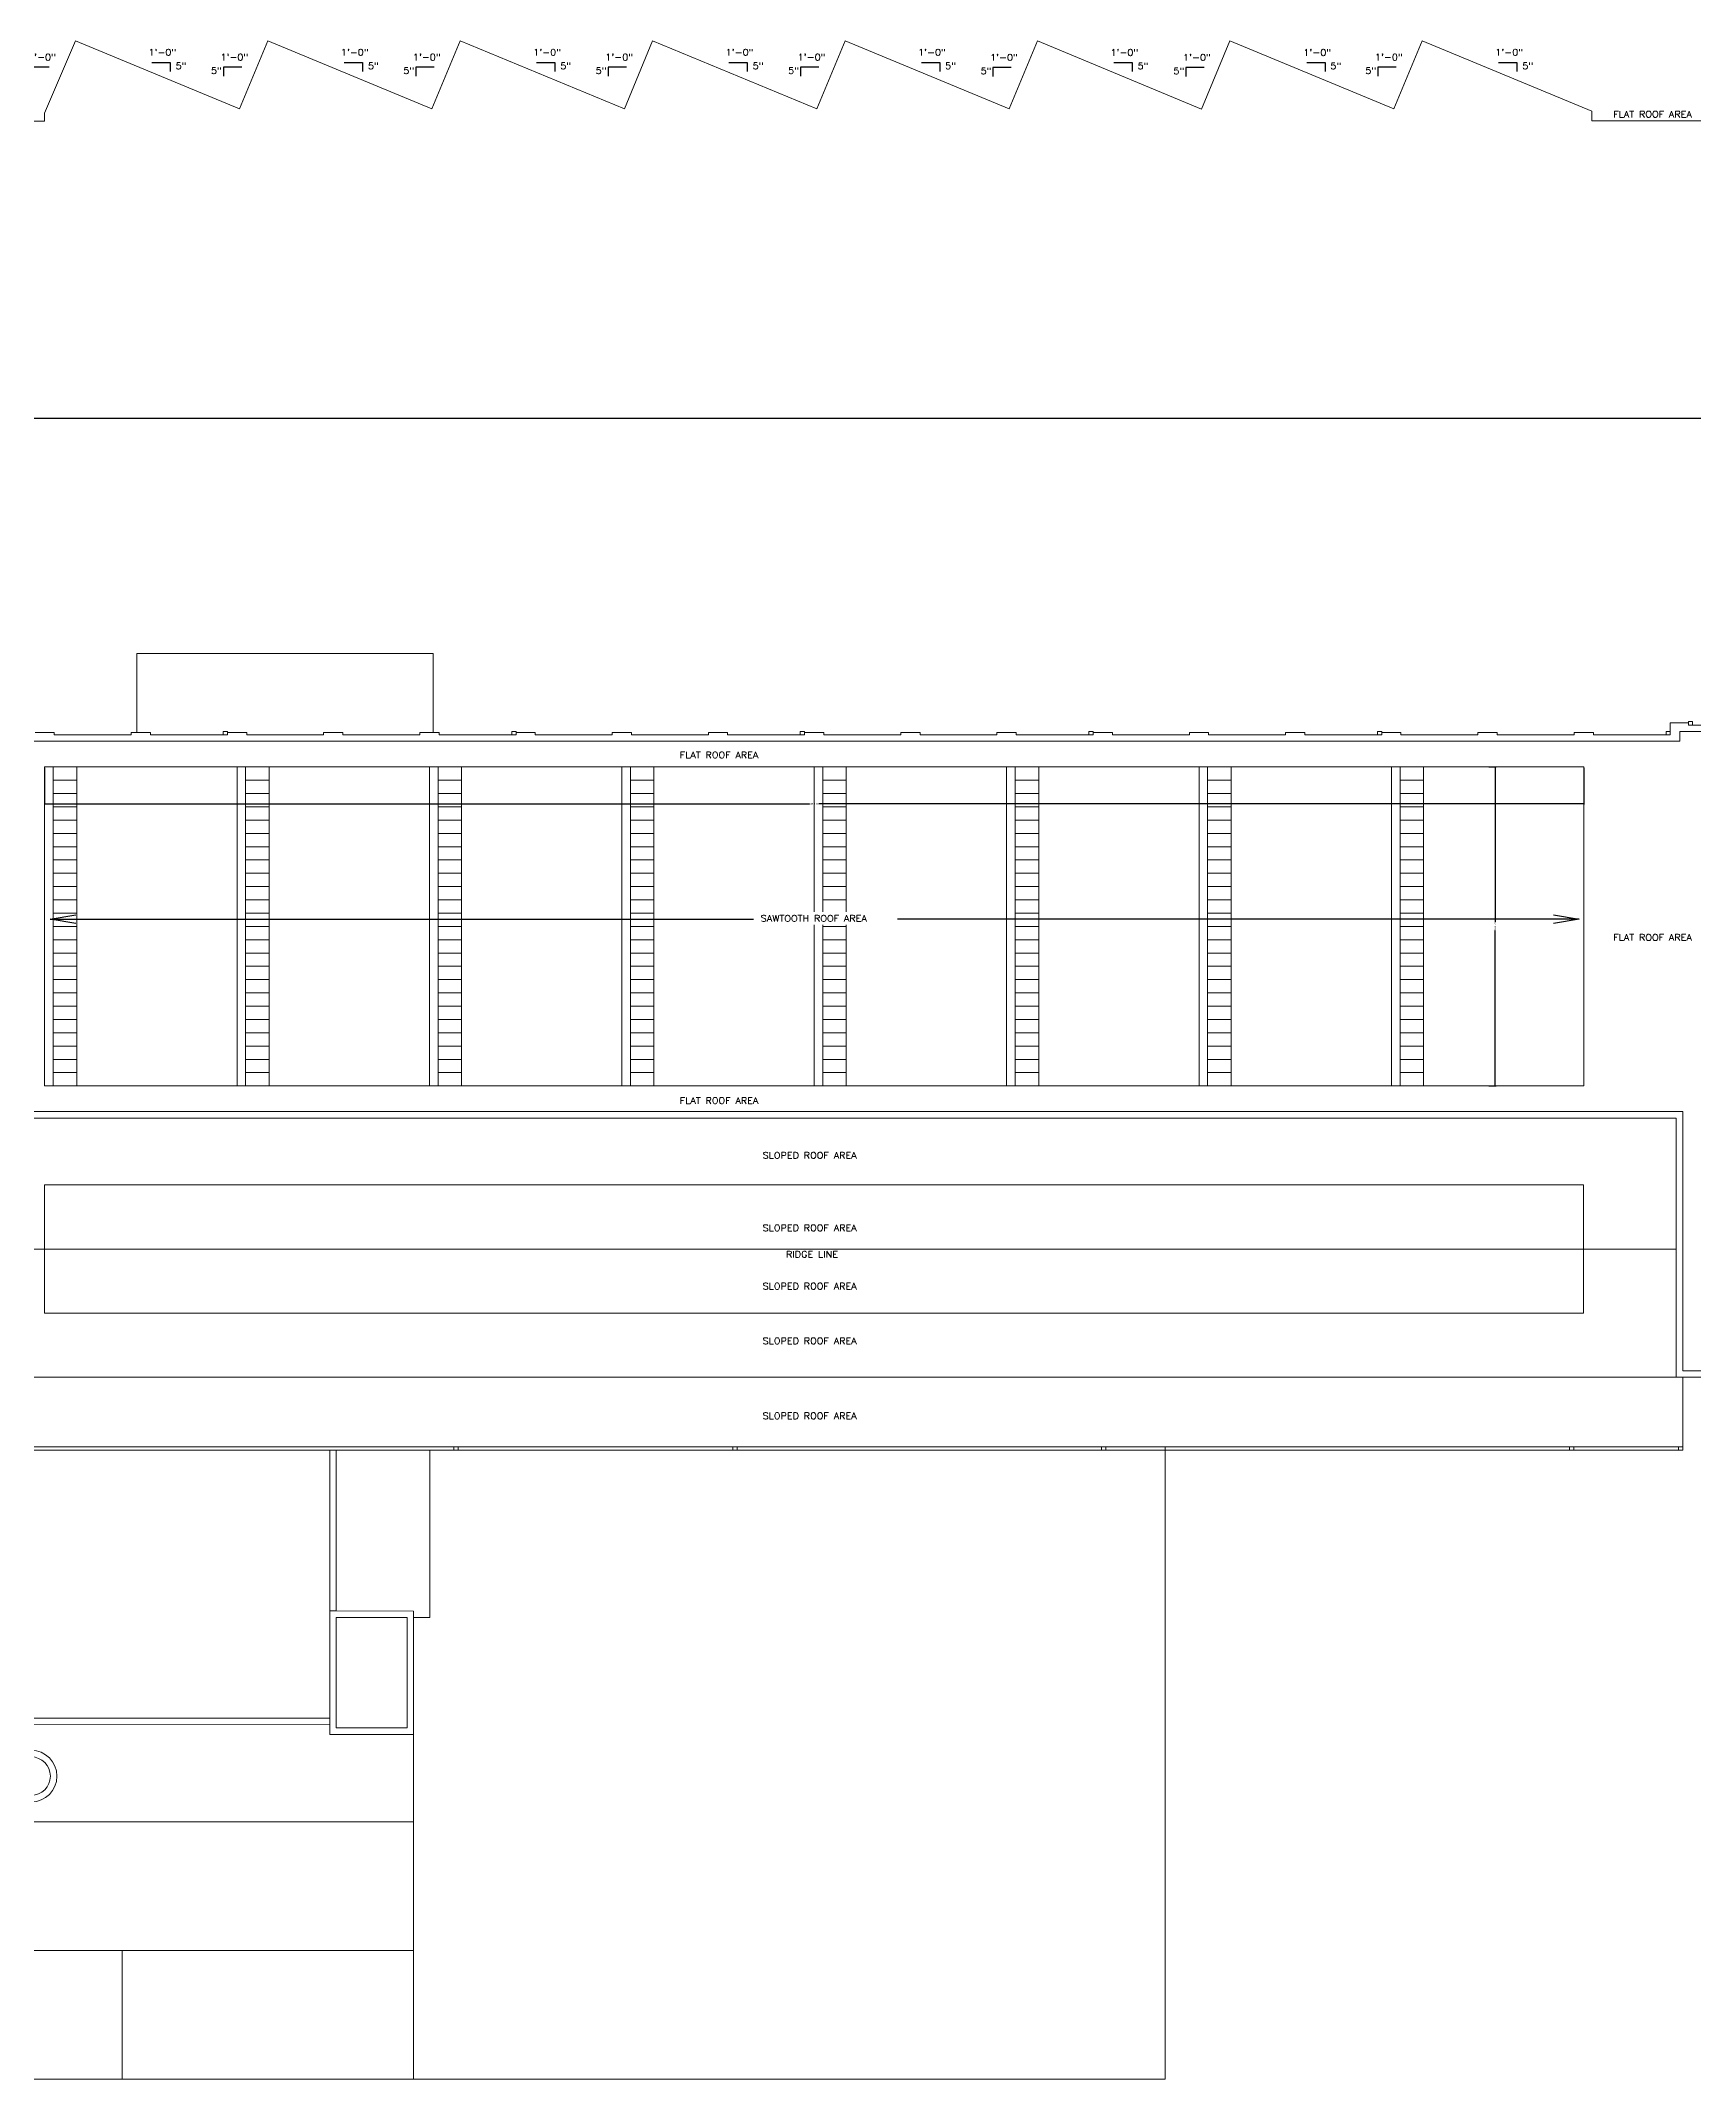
# Model space of a CAD drawing. Header units: inches. Extents: x -33163 to 19162, y -8858 to 30669.
# Drawn here: x 1851 to 4945, y -1687 to 2128 of the extents above; entities that cross this region are included whole.
import ezdxf

# ---------------------------------------------------------------- set-up
doc = ezdxf.new("R2010")
doc.units = ezdxf.units.IN
doc.layers.get('0').update_dxf_attribs({"color": 9, "lineweight": 0})
doc.layers.get('Defpoints').update_dxf_attribs({"color": 254})
for name, color, linetype, lineweight in [('06 - Fasteners', 11, 'Continuous', 30), ('A-ROOF-BELOW', 251, 'Continuous', 5), ('A-ROOF-EXIST', 7, 'Continuous', 30), ('A-ROOF-GLAZ-EXIST', 251, 'Continuous', 5)]:
    doc.layers.add(name, color=color, linetype=linetype, lineweight=lineweight)
for name, color, linetype in [('A-ANNO-NOTE-96', 12, 'Continuous'), ('A-LEGN', 12, 'Continuous'), ('ELEV-MK', 7, 'Continuous')]:
    doc.layers.add(name, color=color, linetype=linetype)
doc.styles.add('arial', font='arial.ttf', dxfattribs={"width": 0.9})
doc.styles.add('ROMANS', font='romans.shx', dxfattribs={"width": 1.1})
doc.dimstyles.new('00_anotativas defini FEET', dxfattribs={"dimscale": 0, "dimtxt": 0.046875, "dimasz": 0.023438, "dimexe": 0.023438, "dimexo": 0.03125, "dimgap": 0.007812, "dimtad": 0, "dimtoh": 1, "dimdec": 3, "dimzin": 3, "dimdsep": 46, "dimlunit": 4, "dimtxsty": 'arial', "dimblk": 'ARCHTICK', "dimcen": 0.21875, "dimazin": 2, "dimtfac": 1, "dimtdec": 3, "dimtmove": 0, "dimatfit": 3, "dimfxl": 0.18, "dimfrac": 2, "dimtolj": 1, "dimtzin": 0, "dimarcsym": 1})
doc.dimstyles.new('Dim 96', dxfattribs={"dimscale": 96, "dimtxt": 0.09375, "dimasz": 0.0625, "dimexe": 0.0625, "dimexo": 0.0625, "dimgap": 0.09375, "dimtad": 1, "dimdec": 4, "dimzin": 3, "dimdsep": 46, "dimlunit": 4, "dimtxsty": 'ROMANS', "dimblk1": 'ARCHTICK', "dimblk2": 'ARCHTICK', "dimsah": 1, "dimcen": 0.0625, "dimdle": 0.0625, "dimclrd": 2, "dimclre": 2, "dimclrt": 3, "dimaunit": 1, "dimazin": 0, "dimtm": 1e-09, "dimtfac": 1, "dimtdec": 4, "dimtmove": 2, "dimatfit": 3, "dimldrblk": 'CLOSEDBLANK', "dimfxl": 1, "dimtolj": 1, "dimtzin": 3, "dimarcsym": 0})

# ---------------------------------------------------------------- blocks, each defined once
blk = doc.blocks.new('_ArchTick')
at = {"color": 0, "linetype": 'ByBlock', "const_width": 0.15}
blk.add_lwpolyline([(-0.5, -0.5), (0.5, 0.5)], dxfattribs=at)
blk = doc.blocks.new('*D266')
at = {"layer": '06 - Fasteners', "color": 0, "linetype": 'ByBlock', "lineweight": -2, "transparency": 16777216}
for p, q in [((4560.3, 768.8), (4574.1, 768.8)), ((4572.6, 768.8), (4572.6, 478.5)), ((4572.6, 171.6), (4572.6, 461.9)), ((4560.3, 171.6), (4574.1, 171.6))]:
    blk.add_line(p, q, dxfattribs=at)
at = {"layer": 'Defpoints', "color": 0, "transparency": 16777216}
for p in [(4558.3, 768.8), (4558.3, 171.6), (4572.6, 171.6)]:
    blk.add_point(p, dxfattribs=at)
at = {"layer": '06 - Fasteners', "color": 0, "lineweight": -2, "transparency": 16777216, "xscale": 1.5, "yscale": 1.5, "zscale": 1.5}
for p, rotation in [((4572.6, 768.8), 90), ((4572.6, 171.6), 270)]:
    blk.add_blockref('_ArchTick', p, dxfattribs=dict(at, rotation=rotation))
at = {"layer": '06 - Fasteners', "color": 0, "transparency": 16777216, "insert": (4572.6, 470.2), "char_height": 3, "attachment_point": 5, "rotation": 90, "style": 'arial'}
blk.add_mtext('\\A1;49\'-9 1/4"', dxfattribs=at)
blk = doc.blocks.new('*D267')
at = {"layer": '06 - Fasteners', "color": 0, "linetype": 'ByBlock', "lineweight": -2, "transparency": 16777216}
for p, q in [((1858, 766.8), (1858, 698)), ((4738.3, 766.8), (4738.3, 698)), ((1858, 699.5), (3288.8, 699.5)), ((4738.3, 699.5), (3307.5, 699.5))]:
    blk.add_line(p, q, dxfattribs=at)
at = {"layer": 'Defpoints', "color": 0, "transparency": 16777216}
for p in [(1858, 768.8), (4738.3, 768.8), (1858, 699.5)]:
    blk.add_point(p, dxfattribs=at)
at = {"layer": '06 - Fasteners', "color": 0, "lineweight": -2, "transparency": 16777216, "xscale": 1.5, "yscale": 1.5, "zscale": 1.5, "rotation": 180}
blk.add_blockref('_ArchTick', (1858, 699.5), dxfattribs=at)
at = {"layer": '06 - Fasteners', "color": 0, "lineweight": -2, "transparency": 16777216, "xscale": 1.5, "yscale": 1.5, "zscale": 1.5}
blk.add_blockref('_ArchTick', (4738.3, 699.5), dxfattribs=at)
at = {"layer": '06 - Fasteners', "color": 0, "transparency": 16777216, "insert": (3298.2, 699.5), "char_height": 3, "attachment_point": 5, "style": 'arial'}
blk.add_mtext('\\A1;240\'-0 3/8"', dxfattribs=at)

msp = doc.modelspace()

# ---------------------------------------------------------------- linework, layer by layer
at = {"layer": 'A-ANNO-NOTE-96'}
for points in [[(1866.73151, 2078.01107), (1832.45798, 2078.01107), (1832.45798, 2061.15496)], [(2058.55879, 2087.1704), (2092.83231, 2087.1704), (2092.83231, 2070.31429)], [(2226.74119, 2078.02396), (2192.46767, 2078.02396), (2192.46767, 2061.16785)], [(2418.56848, 2087.18329), (2452.842, 2087.18329), (2452.842, 2070.32718)], [(2586.73825, 2078.02511), (2552.46472, 2078.02511), (2552.46472, 2061.169)], [(2778.56553, 2087.18444), (2812.83905, 2087.18444), (2812.83905, 2070.32833)], [(2946.78172, 2078.0239), (2912.5082, 2078.0239), (2912.5082, 2061.16779)], [(3138.60901, 2087.18323), (3172.88253, 2087.18323), (3172.88253, 2070.32712)], [(3306.85335, 2078.01107), (3272.57983, 2078.01107), (3272.57983, 2061.15496)], [(3498.68064, 2087.1704), (3532.95416, 2087.1704), (3532.95416, 2070.31429)], [(3666.85993, 2077.62816), (3632.5864, 2077.62816), (3632.5864, 2060.77205)], [(3858.68721, 2086.78749), (3892.96073, 2086.78749), (3892.96073, 2069.93138)], [(4027.85628, 2077.62816), (3993.58276, 2077.62816), (3993.58276, 2060.77205)], [(4219.68357, 2086.78749), (4253.95709, 2086.78749), (4253.95709, 2069.93138)], [(4386.97503, 2078.01107), (4352.70151, 2078.01107), (4352.70151, 2061.15496)], [(4578.80232, 2087.1704), (4613.07584, 2087.1704), (4613.07584, 2070.31429)]]:
    msp.add_lwpolyline(points, dxfattribs=at)
at = {"layer": 'A-ROOF-BELOW', "linetype": 'Continuous', "lineweight": 0}
for p, q in [((2030.50292, 832.59207), (2030.50292, 980.76162)), ((2030.50292, 980.76162), (2584.94384, 980.76162)), ((2584.94384, 980.76162), (2584.94384, 832.79878)), ((3954.59622, -1687.22664), (3954.59622, -503.88011)), ((2548.257, -1041.88083), (2548.257, -1687.22664)), ((1685.2277, -1205.37035), (2548.257, -1205.37035)), ((1685.2277, -1446.29849), (2548.257, -1446.29849)), ((2002.97868, -1446.29849), (2002.97868, -1687.22664)), ((2548.257, -1687.22664), (1685.2277, -1687.22664)), ((2548.257, -1687.22664), (3954.59622, -1687.22664))]:
    msp.add_line(p, q, dxfattribs=at)
at = {"layer": 'A-ROOF-EXIST', "lineweight": 0}
for p, q in [((4900.10965, 828.79878), (4900.10965, 851.01336)), ((4900.10965, 851.01336), (4933.92715, 851.01336)), ((4933.92715, 851.01336), (4933.92715, 847.01336)), ((4933.92715, 847.01336), (5158.98799, 847.01336)), ((1685.2277, 816.79878), (4918.00451, 816.79878)), ((1840.10346, 832.79878), (1876.10346, 832.79878)), ((1876.10346, 832.79878), (1876.10346, 828.79878)), ((1876.10346, 828.79878), (2020.15452, 828.79878)), ((2020.15452, 828.79878), (2020.15452, 832.79878)), ((2020.15452, 832.79878), (2056.10346, 832.79878)), ((2056.10346, 832.79878), (2056.10346, 828.79878)), ((2056.10346, 828.79878), (2200.30744, 828.79878)), ((2200.30744, 828.79878), (2200.30744, 832.79878)), ((2200.30744, 832.79878), (2236.10346, 832.79878)), ((2236.10346, 832.79878), (2236.10346, 828.79878)), ((2236.10346, 828.79878), (2380.09114, 828.79878)), ((2380.09114, 828.79878), (2380.09114, 832.79878)), ((2380.09114, 832.79878), (2416.10346, 832.79878)), ((2416.10346, 832.79878), (2416.10346, 828.79878)), ((2416.10346, 828.79878), (2560.33179, 828.79878)), ((2560.33179, 828.79878), (2560.33179, 832.79878)), ((2560.33179, 832.79878), (2596.10346, 832.79878)), ((2596.10346, 832.79878), (2596.10346, 828.79878)), ((2596.10346, 828.79878), (2740.10965, 828.79878)), ((2740.10965, 828.79878), (2740.10965, 832.79878)), ((2740.10965, 832.79878), (2776.10346, 832.79878)), ((2776.10346, 832.79878), (2776.10346, 828.79878)), ((2776.10346, 828.79878), (2920.10965, 828.79878)), ((2920.10965, 828.79878), (2920.10965, 832.79878)), ((2920.10965, 832.79878), (2956.10346, 832.79878)), ((2956.10346, 832.79878), (2956.10346, 828.79878)), ((2956.10346, 828.79878), (3100.10965, 828.79878)), ((3100.10965, 828.79878), (3100.10965, 832.79878)), ((3100.10965, 832.79878), (3136.10346, 832.79878)), ((3136.10346, 832.79878), (3136.10346, 828.79878)), ((3136.10346, 828.79878), (3280.10346, 828.79878)), ((3280.10346, 832.79878), (3280.10346, 828.79878)), ((3280.10346, 832.79878), (3316.10346, 832.79878)), ((3316.10346, 832.79878), (3316.10346, 828.79878)), ((3316.10346, 828.79878), (3460.10346, 828.79878)), ((3460.10346, 832.79878), (3460.10346, 828.79878)), ((3460.10346, 832.79878), (3496.10346, 832.79878)), ((3496.10346, 832.79878), (3496.10346, 828.79878)), ((3496.10346, 828.79878), (3640.10965, 828.79878)), ((3640.10346, 832.79878), (3640.10346, 828.79878)), ((3640.10346, 832.79878), (3676.10346, 832.79878)), ((3676.10346, 832.79878), (3676.10346, 828.79878)), ((3676.10346, 828.79878), (3820.10346, 828.79878)), ((3820.10346, 832.79878), (3820.10346, 828.79878)), ((3820.10346, 832.79878), (3856.10346, 832.79878)), ((3856.10346, 832.79878), (3856.10346, 828.79878)), ((3856.10346, 828.79878), (4000.10346, 828.79878)), ((4000.10346, 832.79878), (4000.10346, 828.79878)), ((4000.10346, 832.79878), (4036.10346, 832.79878)), ((4036.10346, 832.79878), (4036.10346, 828.79878)), ((4036.10346, 828.79878), (4180.10346, 828.79878)), ((4180.10346, 832.79878), (4180.10346, 828.79878)), ((4180.10346, 832.79878), (4216.10346, 832.79878)), ((4216.10346, 832.79878), (4216.10965, 828.79878)), ((4216.10965, 828.79878), (4360.10346, 828.79878)), ((4360.10346, 832.79878), (4360.10346, 828.79878)), ((4360.10346, 832.79878), (4396.10346, 832.79878)), ((4396.10346, 832.79878), (4396.10965, 828.79878)), ((4396.10965, 828.79878), (4540.10346, 828.79878)), ((4540.10346, 832.79878), (4540.10346, 828.79878)), ((4540.10346, 832.79878), (4576.10346, 832.79878)), ((4576.10346, 832.79878), (4576.10346, 828.79878)), ((4576.10346, 828.79878), (4720.10346, 828.79878)), ((4720.10346, 832.79878), (4720.10346, 828.79878)), ((4720.10346, 832.79878), (4756.10346, 832.79878)), ((4756.10346, 832.79878), (4756.10346, 828.79878)), ((4756.10346, 828.79878), (4900.10965, 828.79878)), ((4918.00451, 816.79878), (4918.00451, 835.01336)), ((4918.00451, 835.01336), (6449.92892, 835.01336)), ((1858.00451, 768.79878), (2218.04507, 768.79878)), ((1858.00451, 171.5966), (1858.00451, 768.79878)), ((1874.12094, 768.79878), (1874.12094, 171.5966)), ((1918.00451, 171.5966), (1918.00451, 768.79878)), ((2218.04507, 171.5966), (2218.04507, 768.79878)), ((2218.04507, 768.79878), (2578.08563, 768.79878)), ((2234.1615, 768.79878), (2234.1615, 171.5966)), ((2278.04507, 171.5966), (2278.04507, 768.79878)), ((2578.08563, 171.5966), (2578.08563, 768.79878)), ((2578.08563, 768.79878), (2938.12619, 768.79878)), ((2594.20206, 768.79878), (2594.20206, 171.5966)), ((2638.08563, 171.5966), (2638.08563, 768.79878)), ((2938.12619, 171.5966), (2938.12619, 768.79878)), ((2938.12619, 768.79878), (3298.16675, 768.79878)), ((2954.24262, 768.79878), (2954.24262, 171.5966)), ((2998.12619, 171.5966), (2998.12619, 768.79878)), ((3298.16675, 171.5966), (3298.16675, 768.79878)), ((3298.16675, 768.79878), (3658.20731, 768.79878)), ((3314.28318, 768.79878), (3314.28318, 171.5966)), ((3358.16675, 171.5966), (3358.16675, 768.79878)), ((3658.20731, 171.5966), (3658.20731, 768.79878)), ((3658.20731, 768.79878), (4018.24787, 768.79878)), ((3674.32374, 768.79878), (3674.32374, 171.5966)), ((3718.20731, 171.5966), (3718.20731, 768.79878)), ((4018.24787, 171.5966), (4018.24787, 768.79878)), ((4018.24787, 768.79878), (4378.28843, 768.79878)), ((4034.3643, 768.79878), (4034.3643, 171.5966)), ((4078.24787, 171.5966), (4078.24787, 768.79878)), ((4378.28843, 171.5966), (4378.28843, 768.79878)), ((4378.28843, 768.79878), (4738.32899, 768.79878)), ((4394.40486, 768.79878), (4394.40486, 171.5966)), ((4438.28843, 171.5966), (4438.28843, 768.79878)), ((4738.32899, 171.5966), (4738.32899, 768.79878)), ((1858.00451, 171.5966), (2218.04507, 171.5966)), ((1918.00451, 171.5966), (1874.12094, 171.5966)), ((2218.04507, 171.5966), (2578.08563, 171.5966)), ((2578.08563, 171.5966), (2938.12619, 171.5966)), ((2938.12619, 171.5966), (3298.16675, 171.5966)), ((3298.16675, 171.5966), (3658.20731, 171.5966)), ((3658.20731, 171.5966), (4018.24787, 171.5966)), ((4018.24787, 171.5966), (4378.28843, 171.5966)), ((4378.28843, 171.5966), (4738.32899, 171.5966)), ((4923.29042, 123.5966), (1682.29019, 123.5966)), ((4923.29042, -361.35095), (4923.29042, 123.5966)), ((1682.29019, 111.5966), (4911.29042, 111.5966)), ((4911.29042, 111.5966), (4911.29042, -373.35095)), ((1858.00451, -13.55572), (1858.00451, -253.55572)), ((1858.00451, -13.55572), (4737.95079, -13.55572)), ((4737.95079, -13.55572), (4737.95079, -253.55572)), ((1858.00451, -133.55572), (1685.2277, -133.55572)), ((4737.95079, -133.55572), (1858.00451, -133.55572)), ((4737.95079, -133.55572), (4911.29042, -133.55572)), ((1858.00451, -253.55572), (4737.95079, -253.55572)), ((1688.16087, -373.35095), (4911.29042, -373.35095)), ((5158.98799, -373.35095), (4911.29042, -373.35095)), ((6449.92892, -361.35095), (4923.29042, -361.35095)), ((4923.29042, -373.35095), (4923.29042, -503.88011)), ((4923.29042, -503.88011), (1681.08957, -503.88011)), ((4923.29042, -510.25974), (1681.08957, -510.25974)), ((2391.44553, -810.74613), (2391.44553, -510.25974)), ((2403.49168, -810.74613), (2403.49168, -510.25974)), ((2578.72867, -823.07982), (2578.72867, -510.25974)), ((2391.44553, -1023.82355), (2391.44553, -810.74613)), ((2391.44553, -810.74613), (2403.49168, -810.74613)), ((2536.257, -822.99895), (2403.46883, -822.99895)), ((2403.46883, -822.99895), (2403.46883, -1029.88083)), ((2548.257, -811.02178), (2403.49168, -810.74613)), ((2536.257, -1029.88083), (2536.257, -822.99895)), ((2548.257, -1041.88083), (2548.257, -811.02178)), ((2548.257, -823.0218), (2578.72867, -823.07982)), ((1681.08957, -1011.66051), (2391.44828, -1011.82355)), ((1681.08957, -1023.66051), (2391.44553, -1023.82355)), ((2391.44553, -1023.82355), (2391.44138, -1041.88083)), ((2403.46883, -1029.88083), (2536.257, -1029.88083)), ((2391.44138, -1041.88083), (2548.257, -1041.88083))]:
    msp.add_line(p, q, dxfattribs=at)
at = {"layer": 'A-ROOF-EXIST', "linetype": 'Continuous', "lineweight": 0}
msp.add_lwpolyline([(1676.57497, 1977.38744), (1857.51689, 1977.38744), (1857.51689, 1992.0715), (1915.74058, 2127.5449), (2222.78286, 2000.02799), (2275.75027, 2127.55779), (2582.78593, 2000.03557), (2635.74732, 2127.55894), (2942.82341, 2000.02799), (2995.7908, 2127.55773), (3302.86391, 2000.02801), (3355.82847, 2127.559), (3663.04225, 1999.96281), (3715.869, 2127.16199), (4022.80443, 1999.68946), (4075.90956, 2127.55894), (4382.98559, 2000.02801), (4435.95015, 2127.559), (4753.52025, 1995.66148), (4753.52025, 1977.60078), (4994.41209, 1977.60078)], dxfattribs=at)
at = {"layer": 'A-ROOF-EXIST', "lineweight": 0, "flags": 128}
for points in [[(4941.95569, 853.39299), (4941.95569, 847.01336), (4933.92715, 847.01336), (4933.92715, 853.39299)], [(2200.30744, 835.17841), (2200.30744, 828.79878), (2192.2789, 828.79878), (2192.2789, 835.17841)], [(2740.10965, 835.17841), (2740.10965, 828.79878), (2732.08111, 828.79878), (2732.08111, 835.17841)], [(3280.10346, 835.17841), (3280.10346, 828.79878), (3272.07492, 828.79878), (3272.07492, 835.17841)], [(3820.10346, 835.17841), (3820.10346, 828.79878), (3812.07492, 828.79878), (3812.07492, 835.17841)], [(4360.10346, 835.17841), (4360.10346, 828.79878), (4352.07492, 828.79878), (4352.07492, 835.17841)], [(4900.10965, 835.17841), (4900.10965, 828.79878), (4892.08111, 828.79878), (4892.08111, 835.17841)], [(2631.76829, -503.88011), (2631.76829, -510.25974), (2623.73975, -510.25974), (2623.73975, -503.88011)], [(3153.72802, -503.88011), (3153.72802, -510.25974), (3145.69948, -510.25974), (3145.69948, -503.88011)], [(3843.77376, -503.88011), (3843.77376, -510.25974), (3835.74523, -510.25974), (3835.74523, -503.88011)], [(4719.60721, -503.88011), (4719.60721, -510.25974), (4711.57867, -510.25974), (4711.57867, -503.88011)], [(4923.29042, -503.88011), (4923.29042, -510.25974), (4915.26188, -510.25974), (4915.26188, -503.88011)]]:
    msp.add_lwpolyline(points, close=True, dxfattribs=at)
at = {"layer": 'A-ROOF-EXIST', "lineweight": 0}
for radius in [48.34505, 36]:
    msp.add_arc((1832.73268, -1120.00284), radius, 270, 90, dxfattribs=at)
at = {"layer": 'A-ROOF-GLAZ-EXIST', "lineweight": 0}
for p, q in [((1918.00451, 743.7216), (1874.12094, 743.7216)), ((2278.04507, 743.7216), (2234.1615, 743.7216)), ((2638.08563, 743.7216), (2594.20206, 743.7216)), ((2998.12619, 743.7216), (2954.24262, 743.7216)), ((3358.16675, 743.7216), (3314.28318, 743.7216)), ((3718.20731, 743.7216), (3674.32374, 743.7216)), ((4078.24787, 743.7216), (4034.3643, 743.7216)), ((4438.28843, 743.7216), (4394.40486, 743.7216)), ((1918.00451, 718.8466), (1874.12094, 718.8466)), ((1918.00451, 693.9716), (1874.12094, 693.9716)), ((2278.04507, 718.8466), (2234.1615, 718.8466)), ((2278.04507, 693.9716), (2234.1615, 693.9716)), ((2638.08563, 718.8466), (2594.20206, 718.8466)), ((2638.08563, 693.9716), (2594.20206, 693.9716)), ((2998.12619, 718.8466), (2954.24262, 718.8466)), ((2998.12619, 693.9716), (2954.24262, 693.9716)), ((3358.16675, 718.8466), (3314.28318, 718.8466)), ((3358.16675, 693.9716), (3314.28318, 693.9716)), ((3718.20731, 718.8466), (3674.32374, 718.8466)), ((3718.20731, 693.9716), (3674.32374, 693.9716)), ((4078.24787, 718.8466), (4034.3643, 718.8466)), ((4078.24787, 693.9716), (4034.3643, 693.9716)), ((4438.28843, 718.8466), (4394.40486, 718.8466)), ((4438.28843, 693.9716), (4394.40486, 693.9716)), ((1918.00451, 669.0966), (1874.12094, 669.0966)), ((2278.04507, 669.0966), (2234.1615, 669.0966)), ((2638.08563, 669.0966), (2594.20206, 669.0966)), ((2998.12619, 669.0966), (2954.24262, 669.0966)), ((3358.16675, 669.0966), (3314.28318, 669.0966)), ((3718.20731, 669.0966), (3674.32374, 669.0966)), ((4078.24787, 669.0966), (4034.3643, 669.0966)), ((4438.28843, 669.0966), (4394.40486, 669.0966)), ((1918.00451, 644.2216), (1874.12094, 644.2216)), ((1918.00451, 619.3466), (1874.12094, 619.3466)), ((2278.04507, 644.2216), (2234.1615, 644.2216)), ((2278.04507, 619.3466), (2234.1615, 619.3466)), ((2638.08563, 644.2216), (2594.20206, 644.2216)), ((2638.08563, 619.3466), (2594.20206, 619.3466)), ((2998.12619, 644.2216), (2954.24262, 644.2216)), ((2998.12619, 619.3466), (2954.24262, 619.3466)), ((3358.16675, 644.2216), (3314.28318, 644.2216)), ((3358.16675, 619.3466), (3314.28318, 619.3466)), ((3718.20731, 644.2216), (3674.32374, 644.2216)), ((3718.20731, 619.3466), (3674.32374, 619.3466)), ((4078.24787, 644.2216), (4034.3643, 644.2216)), ((4078.24787, 619.3466), (4034.3643, 619.3466)), ((4438.28843, 644.2216), (4394.40486, 644.2216)), ((4438.28843, 619.3466), (4394.40486, 619.3466)), ((1918.00451, 594.4716), (1874.12094, 594.4716)), ((2278.04507, 594.4716), (2234.1615, 594.4716)), ((2638.08563, 594.4716), (2594.20206, 594.4716)), ((2998.12619, 594.4716), (2954.24262, 594.4716)), ((3358.16675, 594.4716), (3314.28318, 594.4716)), ((3718.20731, 594.4716), (3674.32374, 594.4716)), ((4078.24787, 594.4716), (4034.3643, 594.4716)), ((4438.28843, 594.4716), (4394.40486, 594.4716)), ((1918.00451, 569.5966), (1874.12094, 569.5966)), ((1918.00451, 544.7216), (1874.12094, 544.7216)), ((2278.04507, 569.5966), (2234.1615, 569.5966)), ((2278.04507, 544.7216), (2234.1615, 544.7216)), ((2638.08563, 569.5966), (2594.20206, 569.5966)), ((2638.08563, 544.7216), (2594.20206, 544.7216)), ((2998.12619, 569.5966), (2954.24262, 569.5966)), ((2998.12619, 544.7216), (2954.24262, 544.7216)), ((3358.16675, 569.5966), (3314.28318, 569.5966)), ((3358.16675, 544.7216), (3314.28318, 544.7216)), ((3718.20731, 569.5966), (3674.32374, 569.5966)), ((3718.20731, 544.7216), (3674.32374, 544.7216)), ((4078.24787, 569.5966), (4034.3643, 569.5966)), ((4078.24787, 544.7216), (4034.3643, 544.7216)), ((4438.28843, 569.5966), (4394.40486, 569.5966)), ((4438.28843, 544.7216), (4394.40486, 544.7216)), ((1918.00451, 519.8466), (1874.12094, 519.8466)), ((2278.04507, 519.8466), (2234.1615, 519.8466)), ((2638.08563, 519.8466), (2594.20206, 519.8466)), ((2998.12619, 519.8466), (2954.24262, 519.8466)), ((3358.16675, 519.8466), (3314.28318, 519.8466)), ((3718.20731, 519.8466), (3674.32374, 519.8466)), ((4078.24787, 519.8466), (4034.3643, 519.8466)), ((4438.28843, 519.8466), (4394.40486, 519.8466)), ((1918.00451, 494.9716), (1874.12094, 494.9716)), ((1918.00451, 470.0966), (1874.12094, 470.0966)), ((2278.04507, 494.9716), (2234.1615, 494.9716)), ((2278.04507, 470.0966), (2234.1615, 470.0966)), ((2638.08563, 494.9716), (2594.20206, 494.9716)), ((2638.08563, 470.0966), (2594.20206, 470.0966)), ((2998.12619, 494.9716), (2954.24262, 494.9716)), ((2998.12619, 470.0966), (2954.24262, 470.0966)), ((3358.16675, 494.9716), (3314.28318, 494.9716)), ((3358.16675, 470.0966), (3314.28318, 470.0966)), ((3718.20731, 494.9716), (3674.32374, 494.9716)), ((3718.20731, 470.0966), (3674.32374, 470.0966)), ((4078.24787, 494.9716), (4034.3643, 494.9716)), ((4078.24787, 470.0966), (4034.3643, 470.0966)), ((4438.28843, 494.9716), (4394.40486, 494.9716)), ((4438.28843, 470.0966), (4394.40486, 470.0966)), ((1918.00451, 445.2216), (1874.12094, 445.2216)), ((1918.00451, 420.3466), (1874.12094, 420.3466)), ((2278.04507, 445.2216), (2234.1615, 445.2216)), ((2278.04507, 420.3466), (2234.1615, 420.3466)), ((2638.08563, 445.2216), (2594.20206, 445.2216)), ((2638.08563, 420.3466), (2594.20206, 420.3466)), ((2998.12619, 445.2216), (2954.24262, 445.2216)), ((2998.12619, 420.3466), (2954.24262, 420.3466)), ((3358.16675, 445.2216), (3314.28318, 445.2216)), ((3358.16675, 420.3466), (3314.28318, 420.3466)), ((3718.20731, 445.2216), (3674.32374, 445.2216)), ((3718.20731, 420.3466), (3674.32374, 420.3466)), ((4078.24787, 445.2216), (4034.3643, 445.2216)), ((4078.24787, 420.3466), (4034.3643, 420.3466)), ((4438.28843, 445.2216), (4394.40486, 445.2216)), ((4438.28843, 420.3466), (4394.40486, 420.3466)), ((1918.00451, 395.4716), (1874.12094, 395.4716)), ((2278.04507, 395.4716), (2234.1615, 395.4716)), ((2638.08563, 395.4716), (2594.20206, 395.4716)), ((2998.12619, 395.4716), (2954.24262, 395.4716)), ((3358.16675, 395.4716), (3314.28318, 395.4716)), ((3718.20731, 395.4716), (3674.32374, 395.4716)), ((4078.24787, 395.4716), (4034.3643, 395.4716)), ((4438.28843, 395.4716), (4394.40486, 395.4716)), ((1918.00451, 370.5966), (1874.12094, 370.5966)), ((1918.00451, 345.7216), (1874.12094, 345.7216)), ((2278.04507, 370.5966), (2234.1615, 370.5966)), ((2278.04507, 345.7216), (2234.1615, 345.7216)), ((2638.08563, 370.5966), (2594.20206, 370.5966)), ((2638.08563, 345.7216), (2594.20206, 345.7216)), ((2998.12619, 370.5966), (2954.24262, 370.5966)), ((2998.12619, 345.7216), (2954.24262, 345.7216)), ((3358.16675, 370.5966), (3314.28318, 370.5966)), ((3358.16675, 345.7216), (3314.28318, 345.7216)), ((3718.20731, 370.5966), (3674.32374, 370.5966)), ((3718.20731, 345.7216), (3674.32374, 345.7216)), ((4078.24787, 370.5966), (4034.3643, 370.5966)), ((4078.24787, 345.7216), (4034.3643, 345.7216)), ((4438.28843, 370.5966), (4394.40486, 370.5966)), ((4438.28843, 345.7216), (4394.40486, 345.7216)), ((1918.00451, 320.8466), (1874.12094, 320.8466)), ((2278.04507, 320.8466), (2234.1615, 320.8466)), ((2638.08563, 320.8466), (2594.20206, 320.8466)), ((2998.12619, 320.8466), (2954.24262, 320.8466)), ((3358.16675, 320.8466), (3314.28318, 320.8466)), ((3718.20731, 320.8466), (3674.32374, 320.8466)), ((4078.24787, 320.8466), (4034.3643, 320.8466)), ((4438.28843, 320.8466), (4394.40486, 320.8466)), ((1918.00451, 295.9716), (1874.12094, 295.9716)), ((1918.00451, 271.0966), (1874.12094, 271.0966)), ((2278.04507, 295.9716), (2234.1615, 295.9716)), ((2278.04507, 271.0966), (2234.1615, 271.0966)), ((2638.08563, 295.9716), (2594.20206, 295.9716)), ((2638.08563, 271.0966), (2594.20206, 271.0966)), ((2998.12619, 295.9716), (2954.24262, 295.9716)), ((2998.12619, 271.0966), (2954.24262, 271.0966)), ((3358.16675, 295.9716), (3314.28318, 295.9716)), ((3358.16675, 271.0966), (3314.28318, 271.0966)), ((3718.20731, 295.9716), (3674.32374, 295.9716)), ((3718.20731, 271.0966), (3674.32374, 271.0966)), ((4078.24787, 295.9716), (4034.3643, 295.9716)), ((4078.24787, 271.0966), (4034.3643, 271.0966)), ((4438.28843, 295.9716), (4394.40486, 295.9716)), ((4438.28843, 271.0966), (4394.40486, 271.0966)), ((1918.00451, 246.2216), (1874.12094, 246.2216)), ((2278.04507, 246.2216), (2234.1615, 246.2216)), ((2638.08563, 246.2216), (2594.20206, 246.2216)), ((2998.12619, 246.2216), (2954.24262, 246.2216)), ((3358.16675, 246.2216), (3314.28318, 246.2216)), ((3718.20731, 246.2216), (3674.32374, 246.2216)), ((4078.24787, 246.2216), (4034.3643, 246.2216)), ((4438.28843, 246.2216), (4394.40486, 246.2216)), ((1918.00451, 221.3466), (1874.12094, 221.3466)), ((1918.00451, 196.4716), (1874.12094, 196.4716)), ((2278.04507, 221.3466), (2234.1615, 221.3466)), ((2278.04507, 196.4716), (2234.1615, 196.4716)), ((2638.08563, 221.3466), (2594.20206, 221.3466)), ((2638.08563, 196.4716), (2594.20206, 196.4716)), ((2998.12619, 221.3466), (2954.24262, 221.3466)), ((2998.12619, 196.4716), (2954.24262, 196.4716)), ((3358.16675, 221.3466), (3314.28318, 221.3466)), ((3358.16675, 196.4716), (3314.28318, 196.4716)), ((3718.20731, 221.3466), (3674.32374, 221.3466)), ((3718.20731, 196.4716), (3674.32374, 196.4716)), ((4078.24787, 221.3466), (4034.3643, 221.3466)), ((4078.24787, 196.4716), (4034.3643, 196.4716)), ((4438.28843, 221.3466), (4394.40486, 221.3466)), ((4438.28843, 196.4716), (4394.40486, 196.4716))]:
    msp.add_line(p, q, dxfattribs=at)
at = {"layer": 'A-ROOF-GLAZ-EXIST'}
for points in [[(1874.12094, 768.79878), (1918.00451, 768.79878), (1918.00451, 171.5966), (1874.12094, 171.5966)], [(2234.1615, 768.79878), (2278.04507, 768.79878), (2278.04507, 171.5966), (2234.1615, 171.5966)], [(2594.20206, 768.79878), (2638.08563, 768.79878), (2638.08563, 171.5966), (2594.20206, 171.5966)], [(2954.24262, 768.79878), (2998.12619, 768.79878), (2998.12619, 171.5966), (2954.24262, 171.5966)], [(3314.28318, 768.79878), (3358.16675, 768.79878), (3358.16675, 171.5966), (3314.28318, 171.5966)], [(3674.32374, 768.79878), (3718.20731, 768.79878), (3718.20731, 171.5966), (3674.32374, 171.5966)], [(4034.3643, 768.79878), (4078.24787, 768.79878), (4078.24787, 171.5966), (4034.3643, 171.5966)], [(4394.40486, 768.79878), (4438.28843, 768.79878), (4438.28843, 171.5966), (4394.40486, 171.5966)]]:
    msp.add_lwpolyline(points, close=True, dxfattribs=at)
at = {"layer": 'ELEV-MK'}
msp.add_line((-965.42291, 1421.1341), (6873.30949, 1421.1341), dxfattribs=at)

# ---------------------------------------------------------------- texts
at = {"layer": 'A-ANNO-NOTE-96', "char_height": 12, "attachment_point": 1, "style": 'ROMANS'}
for s, insert, width in [('1\'-0"', (1827.02265, 2102.89119), 29.8793621), ('1\'-0"', (2052.26922, 2112.05053), 29.8793621), ('1\'-0"', (2187.03233, 2102.90409), 29.8793621), ('1\'-0"', (2412.27891, 2112.06342), 29.8793621), ('1\'-0"', (2547.02939, 2102.90524), 29.8793621), ('1\'-0"', (2772.27596, 2112.06457), 29.8793621), ('1\'-0"', (2907.07286, 2102.90403), 29.8793621), ('1\'-0"', (3132.31944, 2112.06336), 29.8793621), ('1\'-0"', (3267.14449, 2102.89119), 29.8793621), ('1\'-0"', (3492.39107, 2112.05053), 29.8793621), ('1\'-0"', (3627.15107, 2102.50829), 29.8793621), ('1\'-0"', (3852.39764, 2111.66762), 29.8793621), ('1\'-0"', (3988.14742, 2102.50829), 29.8793621), ('1\'-0"', (4213.394, 2111.66762), 29.8793621), ('1\'-0"', (4347.26617, 2102.89119), 29.8793621), ('1\'-0"', (4572.51275, 2112.05053), 29.8793621), ('5"', (2102.97209, 2086.703), 29.8793621), ('5"', (2169.23448, 2077.55656), 29.8793621), ('5"', (2462.98178, 2086.7159), 29.8793621), ('5"', (2529.23154, 2077.55771), 29.8793621), ('5"', (2822.97883, 2086.71705), 29.8793621), ('5"', (2889.27501, 2077.5565), 29.8793621), ('5"', (3183.0223, 2086.71583), 29.8793621), ('5"', (3249.34664, 2077.54367), 29.8793621), ('5"', (3543.09394, 2086.703), 29.8793621), ('5"', (3609.35321, 2077.16076), 29.8793621), ('5"', (3903.10051, 2086.3201), 29.8793621), ('5"', (3970.34957, 2077.16076), 29.8793621), ('5"', (4264.09686, 2086.3201), 29.8793621), ('5"', (4329.46832, 2077.54367), 29.8793621), ('5"', (4623.21561, 2086.703), 29.8793621), ('FLAT ROOF AREA', (4793.3215, 1996.0814), 298.0689004)]:
    msp.add_mtext(s, dxfattribs=dict(at, insert=insert, width=width))
at = {"layer": 'A-LEGN', "char_height": 12, "attachment_point": 1, "style": 'ROMANS'}
for s, insert, width in [('FLAT ROOF AREA', (3046.54794, 797.00916), 298.0689004), ('FLAT ROOF AREA', (4793.3215, 455.53673), 298.0689004), ('FLAT ROOF AREA', (3046.54794, 150.27645), 298.0689004), ('SLOPED ROOF AREA', (3201.64751, 47.76484), 298.0689004), ('SLOPED ROOF AREA', (3201.64751, -88.02128), 298.0689004), ('RIDGE LINE', (3245.34831, -137.36568), 118.8676297), ('SLOPED ROOF AREA', (3201.64751, -197.09529), 298.0689004), ('SLOPED ROOF AREA', (3201.64751, -299.49132), 298.0689004), ('SLOPED ROOF AREA', (3201.64751, -439.72945), 298.0689004)]:
    msp.add_mtext(s, dxfattribs=dict(at, insert=insert, width=width))

# ---------------------------------------------------------------- dimensions: what is measured, and where the dimension line sits
at = {"layer": '06 - Fasteners'}
dim = msp.add_linear_dim(base=(1858.00451, 699.47612), p1=(4738.32899, 768.79878), p2=(1858.00451, 768.79878), dimstyle='00_anotativas defini FEET', dxfattribs=at)
dim.commit()
dim.dimension.update_dxf_attribs({"geometry": '*D267', "text_midpoint": (3298.16675, 699.47612)})
dim = msp.add_linear_dim(base=(4572.56838, 171.5966), p1=(4558.30871, 768.79878), p2=(4558.30871, 171.5966), angle=90, dimstyle='00_anotativas defini FEET', dxfattribs=at)
dim.commit()
dim.dimension.update_dxf_attribs({"geometry": '*D266', "text_midpoint": (4572.56838, 470.19769)})

# ---------------------------------------------------------------- next in the draw order: texts
at = {"layer": 'A-LEGN', "insert": (3198.07346, 491.13893), "char_height": 12, "width": 235.8443143, "attachment_point": 1, "style": 'ROMANS', "bg_fill": 3, "box_fill_scale": 1.5, "bg_fill_color": 256, "bg_fill_transparency": 0}
msp.add_mtext('SAWTOOTH ROOF AREA', dxfattribs=at)

# ---------------------------------------------------------------- next in the draw order: leaders
at = {"layer": 'A-ANNO-NOTE-96'}
for points in [[(1868.56292, 483.63459), (3141.55659, 483.63459), (3184.27091, 483.63459)], [(4729.8404, 483.63459), (3496.50503, 483.63459), (3453.79071, 483.63459)]]:
    msp.add_leader(points, dimstyle='Dim 96', override={"dimasz": 0.5, "dimclrd": 256, "dimldrblk": 'Open'}, dxfattribs=at)

doc.saveas('drawing.dxf')
